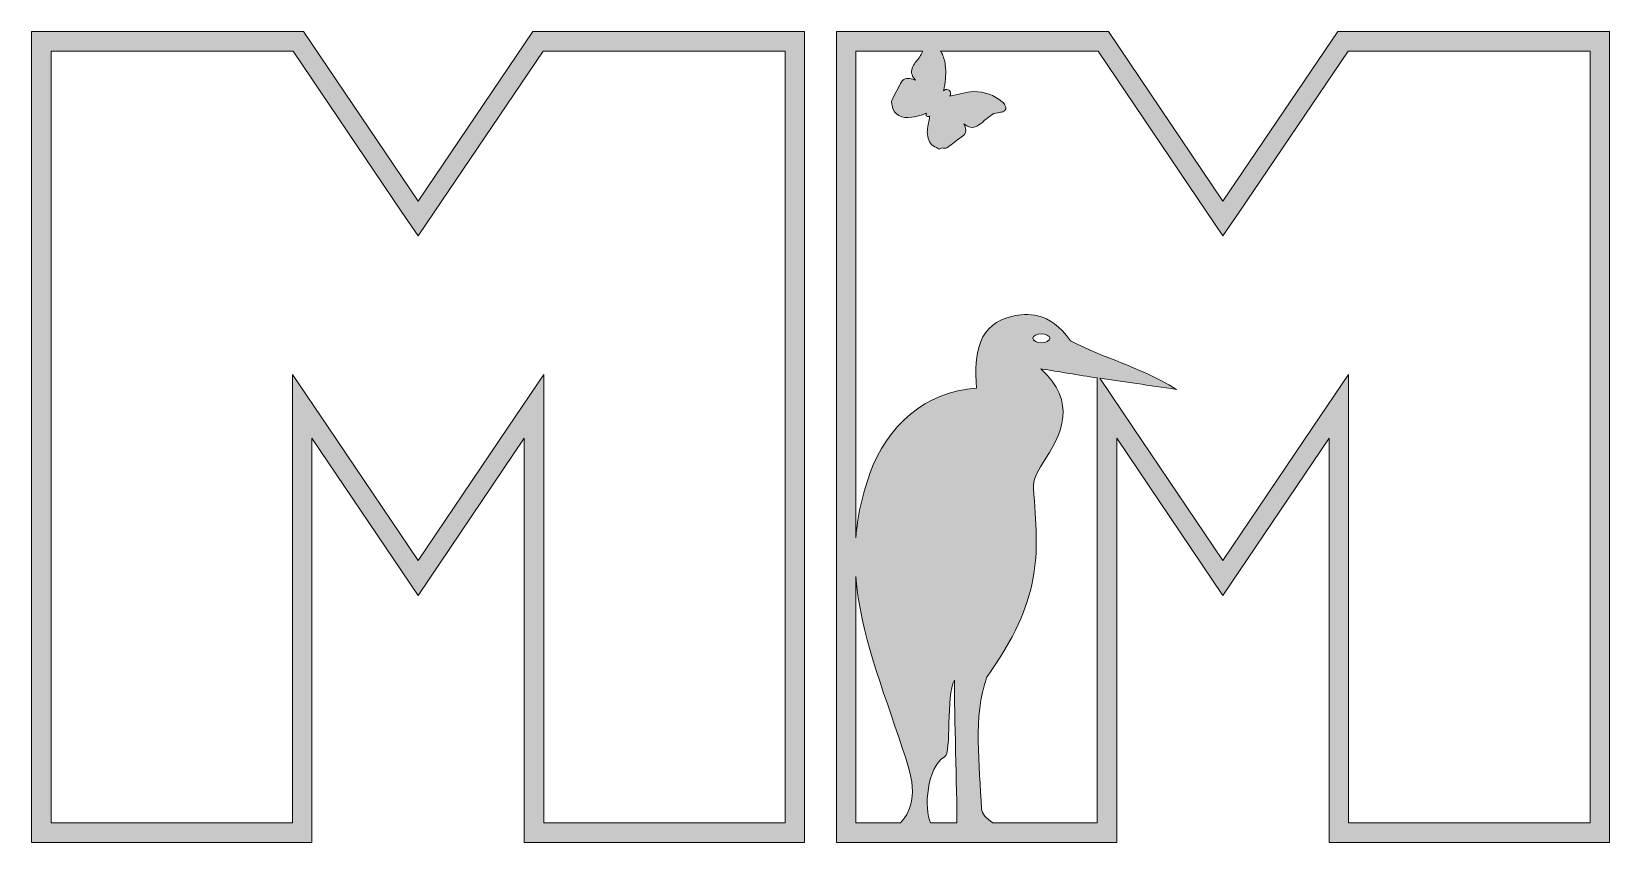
# Model space of a CAD drawing. Header units: millimetres. Extents: x 4 to 767, y -289 to -29.
# Drawn here: x 519.4 to 766.5, y -156.2 to -29.2 of the extents above; entities that cross this region are included whole.
import ezdxf

# ---------------------------------------------------------------- set-up
doc = ezdxf.new("R2010")
doc.units = ezdxf.units.MM
doc.header["$MEASUREMENT"] = 0
doc.layers.add('Layer 6', color=7, linetype='Continuous')
doc.layers.add('Layer 7', color=7, linetype='Continuous')

msp = doc.modelspace()

# ---------------------------------------------------------------- hatches: boundary and pattern name
at = {"layer": 'Layer 6'}
h = msp.add_hatch(color=2, dxfattribs=at)
h.dxf.hatch_style = 2
h.paths.add_polyline_path([(597.94, -29.15), (579.94, -55.72), (562.01, -29.15), (519.4, -29.15), (519.4, -156.15), (563.31, -156.15), (563.31, -92.82), (579.94, -117.46), (596.57, -92.82), (596.57, -156.15), (640.48, -156.15), (640.48, -29.15)])
h.paths.add_polyline_path([(637.44, -153.1), (599.62, -153.1), (599.62, -92.82), (599.62, -82.85), (594.05, -91.11), (579.94, -112.02), (565.84, -91.11), (560.27, -82.85), (560.27, -92.82), (560.27, -153.1), (522.45, -153.1), (522.45, -32.2), (560.39, -32.2), (577.42, -57.43), (579.94, -61.16), (582.47, -57.43), (599.55, -32.2), (637.44, -32.2)])
at = {"layer": 'Layer 7'}
h = msp.add_hatch(color=1, dxfattribs=at)
h.dxf.hatch_style = 2
h.paths.add_polyline_path([(724, -29.15), (706, -55.72), (688.08, -29.15), (645.46, -29.15), (645.46, -156.15), (689.37, -156.15), (689.37, -92.82), (706, -117.46), (722.63, -92.82), (722.63, -156.15), (766.54, -156.15), (766.54, -29.15)])
edge = h.paths.add_edge_path()
edge.add_spline(control_points=[(655.51, -153.1), (655.51, -153.1), (648.51, -153.1), (648.51, -153.1), (648.51, -153.1), (648.51, -114.51), (648.51, -114.51), (649.19, -123.41), (652.66, -131.87), (655.83, -141.47), (657.12, -145.35), (658.67, -149.6), (655.51, -153.1)], knot_values=[0, 0, 0, 0, 1, 1, 1, 2, 2, 2, 3, 3, 3, 4, 4, 4, 4], degree=3, periodic=1)
edge = h.paths.add_edge_path()
edge.add_spline(control_points=[(660.22, -153.1), (659.12, -150.92), (659.66, -144.29), (662.38, -142.77), (663.6, -142.09), (662.55, -133.14), (663.94, -130.74), (663.94, -135.97), (664.34, -147.93), (664.34, -153.1), (664.34, -153.1), (660.22, -153.1), (660.22, -153.1)], knot_values=[0, 0, 0, 0, 1, 1, 1, 2, 2, 2, 3, 3, 3, 4, 4, 4, 4], degree=3, periodic=1)
edge = h.paths.add_edge_path()
edge.add_spline(control_points=[(686.33, -92.82), (686.33, -92.82), (686.33, -153.1), (686.33, -153.1), (686.33, -153.1), (669.97, -153.1), (669.97, -153.1), (669.02, -152.4), (668.2, -151.65), (668.17, -150.87), (667.93, -143.97), (666.81, -136.49), (669.02, -130.25), (677.63, -118.18), (677.23, -111.39), (676.31, -100.68), (676.21, -99.45), (676.95, -98), (677.69, -96.9), (680.95, -92.05), (683.16, -87.15), (677.48, -81.98), (680.35, -82.4), (683.36, -82.97), (686.33, -83.4), (686.33, -83.4), (686.33, -92.82), (686.33, -92.82)], knot_values=[0, 0, 0, 0, 1, 1, 1, 2, 2, 2, 3, 3, 3, 4, 4, 4, 5, 5, 5, 6, 6, 6, 7, 7, 7, 8, 8, 8, 9, 9, 9, 9], degree=3, periodic=1)
edge = h.paths.add_edge_path()
edge.add_spline(control_points=[(676.25, -77.18), (676.25, -76.79), (676.84, -76.47), (677.57, -76.47), (678.3, -76.47), (678.88, -76.79), (678.88, -77.18), (678.88, -77.58), (678.3, -77.89), (677.57, -77.89), (676.84, -77.89), (676.25, -77.58), (676.25, -77.18)], knot_values=[0, 0, 0, 0, 1, 1, 1, 2, 2, 2, 3, 3, 3, 4, 4, 4, 4], degree=3, periodic=1)
edge = h.paths.add_edge_path()
edge.add_spline(control_points=[(763.5, -153.1), (763.5, -153.1), (725.68, -153.1), (725.68, -153.1), (725.68, -153.1), (725.68, -92.82), (725.68, -92.82), (725.68, -92.82), (725.68, -82.85), (725.68, -82.85), (725.68, -82.85), (720.11, -91.11), (720.11, -91.11), (720.11, -91.11), (706, -112.02), (706, -112.02), (706, -112.02), (691.9, -91.11), (691.9, -91.11), (691.9, -91.11), (686.73, -83.45), (686.73, -83.45), (690.51, -84), (694.45, -84.57), (698.71, -85.19), (692.21, -81.3), (687.75, -80.51), (682.14, -77.59), (678.88, -72.83), (675.12, -73.29), (673.12, -73.73), (667.74, -74.91), (666.95, -79.37), (667.4, -85.03), (659.42, -85.41), (653.36, -90.99), (650.71, -98.39), (649.45, -101.88), (648.77, -105.21), (648.51, -108.43), (648.51, -108.43), (648.51, -32.2), (648.51, -32.2), (648.51, -32.2), (658.96, -32.2), (658.96, -32.2), (658.96, -32.24), (658.95, -32.27), (658.94, -32.31), (658.93, -32.39), (658.91, -32.47), (658.86, -32.54), (658.71, -32.8), (658.55, -33.05), (658.39, -33.31), (658.34, -33.39), (658.29, -33.47), (658.23, -33.54), (658.09, -33.7), (657.91, -33.83), (657.8, -34), (657.63, -34.27), (657.47, -34.56), (657.35, -34.86), (657.04, -35.61), (657.38, -36.21), (657.87, -36.78), (657.28, -36.55), (656.57, -36.33), (656.03, -36.67), (655.73, -36.86), (655.55, -37.19), (655.38, -37.51), (655.38, -37.51), (654.3, -39.59), (654.3, -39.59), (654.21, -39.75), (654.13, -39.92), (654.11, -40.1), (654.1, -40.21), (654.12, -40.32), (654.14, -40.43), (654.15, -40.52), (654.17, -40.61), (654.18, -40.7), (654.45, -42.32), (655.76, -42.76), (657.27, -42.58), (657.84, -42.52), (658.39, -42.36), (658.93, -42.18), (659.11, -42.12), (659.36, -41.96), (659.59, -41.93), (659.54, -42), (659.5, -42.09), (659.5, -42.19), (659.49, -42.33), (659.57, -42.44), (659.71, -42.47), (659.76, -42.48), (659.8, -42.48), (659.85, -42.48), (659.88, -42.49), (659.92, -42.48), (659.95, -42.46), (659.98, -42.45), (660.02, -42.43), (660.05, -42.41), (660.06, -42.77), (659.92, -43.22), (659.88, -43.45), (659.71, -44.23), (659.61, -45.08), (659.83, -45.87), (659.93, -46.22), (660.1, -46.6), (660.37, -46.86), (660.67, -47.15), (661.1, -47.24), (661.43, -47.5), (661.63, -47.66), (661.73, -47.43), (661.91, -47.39), (662.15, -47.34), (662.37, -47.47), (662.6, -47.43), (662.72, -47.4), (662.82, -47.33), (662.92, -47.26), (663.62, -46.74), (664.33, -46.21), (665.03, -45.69), (665.29, -45.49), (665.57, -45.28), (665.69, -44.98), (665.86, -44.53), (665.65, -44.03), (665.44, -43.6), (665.54, -43.81), (666.22, -44.07), (666.46, -44.13), (666.8, -44.2), (667.15, -44.13), (667.46, -43.95), (667.85, -43.71), (668.26, -43.5), (668.58, -43.16), (668.71, -43.01), (668.86, -42.89), (669.02, -42.76), (669.2, -42.62), (669.42, -42.5), (669.59, -42.34), (669.92, -42.02), (670.32, -41.93), (670.75, -41.86), (671.02, -41.83), (671.29, -41.79), (671.53, -41.7), (672.03, -41.52), (672.13, -41.14), (671.87, -40.69), (671.76, -40.5), (671.61, -40.32), (671.44, -40.17), (670.22, -39.1), (668.62, -38.56), (667, -38.56), (665.67, -38.56), (664.51, -39.05), (663.25, -39.26), (663.37, -39.05), (663.41, -38.81), (663.29, -38.56), (663.16, -38.29), (662.86, -38.15), (662.56, -38.24), (662.42, -38.28), (662.32, -38.35), (662.23, -38.45), (662.28, -38.28), (662.32, -38.11), (662.36, -37.93), (662.59, -36.75), (662.66, -35.56), (662.51, -34.36), (662.43, -33.71), (662.25, -33.08), (661.95, -32.49), (661.9, -32.39), (661.84, -32.3), (661.78, -32.2), (661.78, -32.2), (686.46, -32.2), (686.46, -32.2), (686.46, -32.2), (703.48, -57.43), (703.48, -57.43), (703.48, -57.43), (706, -61.16), (706, -61.16), (706, -61.16), (708.53, -57.43), (708.53, -57.43), (708.53, -57.43), (725.61, -32.2), (725.61, -32.2), (725.61, -32.2), (763.5, -32.2), (763.5, -32.2), (763.5, -32.2), (763.5, -153.1), (763.5, -153.1)], knot_values=[0, 0, 0, 0, 1, 1, 1, 2, 2, 2, 3, 3, 3, 4, 4, 4, 5, 5, 5, 6, 6, 6, 7, 7, 7, 8, 8, 8, 9, 9, 9, 10, 10, 10, 11, 11, 11, 12, 12, 12, 13, 13, 13, 14, 14, 14, 15, 15, 15, 16, 16, 16, 17, 17, 17, 18, 18, 18, 19, 19, 19, 20, 20, 20, 21, 21, 21, 22, 22, 22, 23, 23, 23, 24, 24, 24, 25, 25, 25, 26, 26, 26, 27, 27, 27, 28, 28, 28, 29, 29, 29, 30, 30, 30, 31, 31, 31, 32, 32, 32, 33, 33, 33, 34, 34, 34, 35, 35, 35, 36, 36, 36, 37, 37, 37, 38, 38, 38, 39, 39, 39, 40, 40, 40, 41, 41, 41, 42, 42, 42, 43, 43, 43, 44, 44, 44, 45, 45, 45, 46, 46, 46, 47, 47, 47, 48, 48, 48, 49, 49, 49, 50, 50, 50, 51, 51, 51, 52, 52, 52, 53, 53, 53, 54, 54, 54, 55, 55, 55, 56, 56, 56, 57, 57, 57, 58, 58, 58, 59, 59, 59, 60, 60, 60, 61, 61, 61, 62, 62, 62, 63, 63, 63, 64, 64, 64, 65, 65, 65, 66, 66, 66, 67, 67, 67, 68, 68, 68, 69, 69, 69, 70, 70, 70, 71, 71, 71, 71], degree=3, periodic=1)

# ---------------------------------------------------------------- linework, layer by layer
at = {"layer": 'Layer 6', "lineweight": 0}
for points in [[(597.94, -29.15), (579.94, -55.72), (562.01, -29.15), (519.4, -29.15), (519.4, -156.15), (563.31, -156.15), (563.31, -92.82), (579.94, -117.46), (596.57, -92.82), (596.57, -156.15), (640.48, -156.15), (640.48, -29.15), (597.94, -29.15)], [(637.44, -153.1), (599.62, -153.1), (599.62, -92.82), (599.62, -82.85), (594.05, -91.11), (579.94, -112.02), (565.84, -91.11), (560.27, -82.85), (560.27, -92.82), (560.27, -153.1), (522.45, -153.1), (522.45, -32.2), (560.39, -32.2), (577.42, -57.43), (579.94, -61.16), (582.47, -57.43), (599.55, -32.2), (637.44, -32.2), (637.44, -153.1)]]:
    msp.add_lwpolyline(points, dxfattribs=at)
at = {"layer": 'Layer 7', "lineweight": 0}
msp.add_lwpolyline([(724, -29.15), (706, -55.72), (688.08, -29.15), (645.46, -29.15), (645.46, -156.15), (689.37, -156.15), (689.37, -92.82), (706, -117.46), (722.63, -92.82), (722.63, -156.15), (766.54, -156.15), (766.54, -29.15), (724, -29.15)], dxfattribs=at)
for points, knots in [([(763.5, -153.1), (763.5, -153.1), (725.68, -153.1), (725.68, -153.1), (725.68, -153.1), (725.68, -92.82), (725.68, -92.82), (725.68, -92.82), (725.68, -82.85), (725.68, -82.85), (725.68, -82.85), (720.11, -91.11), (720.11, -91.11), (720.11, -91.11), (706, -112.02), (706, -112.02), (706, -112.02), (691.9, -91.11), (691.9, -91.11), (691.9, -91.11), (686.73, -83.45), (686.73, -83.45), (690.51, -84), (694.45, -84.57), (698.71, -85.19), (692.21, -81.3), (687.75, -80.51), (682.14, -77.59), (678.88, -72.83), (675.12, -73.29), (673.12, -73.73), (667.74, -74.91), (666.95, -79.37), (667.4, -85.03), (659.42, -85.41), (653.36, -90.99), (650.71, -98.39), (649.45, -101.88), (648.77, -105.21), (648.51, -108.43), (648.51, -108.43), (648.51, -32.2), (648.51, -32.2), (648.51, -32.2), (658.96, -32.2), (658.96, -32.2), (658.96, -32.24), (658.95, -32.27), (658.94, -32.31), (658.93, -32.39), (658.91, -32.47), (658.86, -32.54), (658.71, -32.8), (658.55, -33.05), (658.39, -33.31), (658.34, -33.39), (658.29, -33.47), (658.23, -33.54), (658.09, -33.7), (657.91, -33.83), (657.8, -34), (657.63, -34.27), (657.47, -34.56), (657.35, -34.86), (657.04, -35.61), (657.38, -36.21), (657.87, -36.78), (657.28, -36.55), (656.57, -36.33), (656.03, -36.67), (655.73, -36.86), (655.55, -37.19), (655.38, -37.51), (655.38, -37.51), (654.3, -39.59), (654.3, -39.59), (654.21, -39.75), (654.13, -39.92), (654.11, -40.1), (654.1, -40.21), (654.12, -40.32), (654.14, -40.43), (654.15, -40.52), (654.17, -40.61), (654.18, -40.7), (654.45, -42.32), (655.76, -42.76), (657.27, -42.58), (657.84, -42.52), (658.39, -42.36), (658.93, -42.18), (659.11, -42.12), (659.36, -41.96), (659.59, -41.93), (659.54, -42), (659.5, -42.09), (659.5, -42.19), (659.49, -42.33), (659.57, -42.44), (659.71, -42.47), (659.76, -42.48), (659.8, -42.48), (659.85, -42.48), (659.88, -42.49), (659.92, -42.48), (659.95, -42.46), (659.98, -42.45), (660.02, -42.43), (660.05, -42.41), (660.06, -42.77), (659.92, -43.22), (659.88, -43.45), (659.71, -44.23), (659.61, -45.08), (659.83, -45.87), (659.93, -46.22), (660.1, -46.6), (660.37, -46.86), (660.67, -47.15), (661.1, -47.24), (661.43, -47.5), (661.63, -47.66), (661.73, -47.43), (661.91, -47.39), (662.15, -47.34), (662.37, -47.47), (662.6, -47.43), (662.72, -47.4), (662.82, -47.33), (662.92, -47.26), (663.62, -46.74), (664.33, -46.21), (665.03, -45.69), (665.29, -45.49), (665.57, -45.28), (665.69, -44.98), (665.86, -44.53), (665.65, -44.03), (665.44, -43.6), (665.54, -43.81), (666.22, -44.07), (666.46, -44.13), (666.8, -44.2), (667.15, -44.13), (667.46, -43.95), (667.85, -43.71), (668.26, -43.5), (668.58, -43.16), (668.71, -43.01), (668.86, -42.89), (669.02, -42.76), (669.2, -42.62), (669.42, -42.5), (669.59, -42.34), (669.92, -42.02), (670.32, -41.93), (670.75, -41.86), (671.02, -41.83), (671.29, -41.79), (671.53, -41.7), (672.03, -41.52), (672.13, -41.14), (671.87, -40.69), (671.76, -40.5), (671.61, -40.32), (671.44, -40.17), (670.22, -39.1), (668.62, -38.56), (667, -38.56), (665.67, -38.56), (664.51, -39.05), (663.25, -39.26), (663.37, -39.05), (663.41, -38.81), (663.29, -38.56), (663.16, -38.29), (662.86, -38.15), (662.56, -38.24), (662.42, -38.28), (662.32, -38.35), (662.23, -38.45), (662.28, -38.28), (662.32, -38.11), (662.36, -37.93), (662.59, -36.75), (662.66, -35.56), (662.51, -34.36), (662.43, -33.71), (662.25, -33.08), (661.95, -32.49), (661.9, -32.39), (661.84, -32.3), (661.78, -32.2), (661.78, -32.2), (686.46, -32.2), (686.46, -32.2), (686.46, -32.2), (703.48, -57.43), (703.48, -57.43), (703.48, -57.43), (706, -61.16), (706, -61.16), (706, -61.16), (708.53, -57.43), (708.53, -57.43), (708.53, -57.43), (725.61, -32.2), (725.61, -32.2), (725.61, -32.2), (763.5, -32.2), (763.5, -32.2), (763.5, -32.2), (763.5, -153.1), (763.5, -153.1)], [0, 0, 0, 0, 1, 1, 1, 2, 2, 2, 3, 3, 3, 4, 4, 4, 5, 5, 5, 6, 6, 6, 7, 7, 7, 8, 8, 8, 9, 9, 9, 10, 10, 10, 11, 11, 11, 12, 12, 12, 13, 13, 13, 14, 14, 14, 15, 15, 15, 16, 16, 16, 17, 17, 17, 18, 18, 18, 19, 19, 19, 20, 20, 20, 21, 21, 21, 22, 22, 22, 23, 23, 23, 24, 24, 24, 25, 25, 25, 26, 26, 26, 27, 27, 27, 28, 28, 28, 29, 29, 29, 30, 30, 30, 31, 31, 31, 32, 32, 32, 33, 33, 33, 34, 34, 34, 35, 35, 35, 36, 36, 36, 37, 37, 37, 38, 38, 38, 39, 39, 39, 40, 40, 40, 41, 41, 41, 42, 42, 42, 43, 43, 43, 44, 44, 44, 45, 45, 45, 46, 46, 46, 47, 47, 47, 48, 48, 48, 49, 49, 49, 50, 50, 50, 51, 51, 51, 52, 52, 52, 53, 53, 53, 54, 54, 54, 55, 55, 55, 56, 56, 56, 57, 57, 57, 58, 58, 58, 59, 59, 59, 60, 60, 60, 61, 61, 61, 62, 62, 62, 63, 63, 63, 64, 64, 64, 65, 65, 65, 66, 66, 66, 67, 67, 67, 68, 68, 68, 69, 69, 69, 70, 70, 70, 71, 71, 71, 71]), ([(676.25, -77.18), (676.25, -76.79), (676.84, -76.47), (677.57, -76.47), (678.3, -76.47), (678.88, -76.79), (678.88, -77.18), (678.88, -77.58), (678.3, -77.89), (677.57, -77.89), (676.84, -77.89), (676.25, -77.58), (676.25, -77.18)], [0, 0, 0, 0, 1, 1, 1, 2, 2, 2, 3, 3, 3, 4, 4, 4, 4]), ([(686.33, -92.82), (686.33, -92.82), (686.33, -153.1), (686.33, -153.1), (686.33, -153.1), (669.97, -153.1), (669.97, -153.1), (669.02, -152.4), (668.2, -151.65), (668.17, -150.87), (667.93, -143.97), (666.81, -136.49), (669.02, -130.25), (677.63, -118.18), (677.23, -111.39), (676.31, -100.68), (676.21, -99.45), (676.95, -98), (677.69, -96.9), (680.95, -92.05), (683.16, -87.15), (677.48, -81.98), (680.35, -82.4), (683.36, -82.97), (686.33, -83.4), (686.33, -83.4), (686.33, -92.82), (686.33, -92.82)], [0, 0, 0, 0, 1, 1, 1, 2, 2, 2, 3, 3, 3, 4, 4, 4, 5, 5, 5, 6, 6, 6, 7, 7, 7, 8, 8, 8, 9, 9, 9, 9]), ([(655.51, -153.1), (655.51, -153.1), (648.51, -153.1), (648.51, -153.1), (648.51, -153.1), (648.51, -114.51), (648.51, -114.51), (649.19, -123.41), (652.66, -131.87), (655.83, -141.47), (657.12, -145.35), (658.67, -149.6), (655.51, -153.1)], [0, 0, 0, 0, 1, 1, 1, 2, 2, 2, 3, 3, 3, 4, 4, 4, 4]), ([(660.22, -153.1), (659.12, -150.92), (659.66, -144.29), (662.38, -142.77), (663.6, -142.09), (662.55, -133.14), (663.94, -130.74), (663.94, -135.97), (664.34, -147.93), (664.34, -153.1), (664.34, -153.1), (660.22, -153.1), (660.22, -153.1)], [0, 0, 0, 0, 1, 1, 1, 2, 2, 2, 3, 3, 3, 4, 4, 4, 4])]:
    msp.add_open_spline(points, degree=3, knots=knots, dxfattribs=at)

doc.saveas('drawing.dxf')
